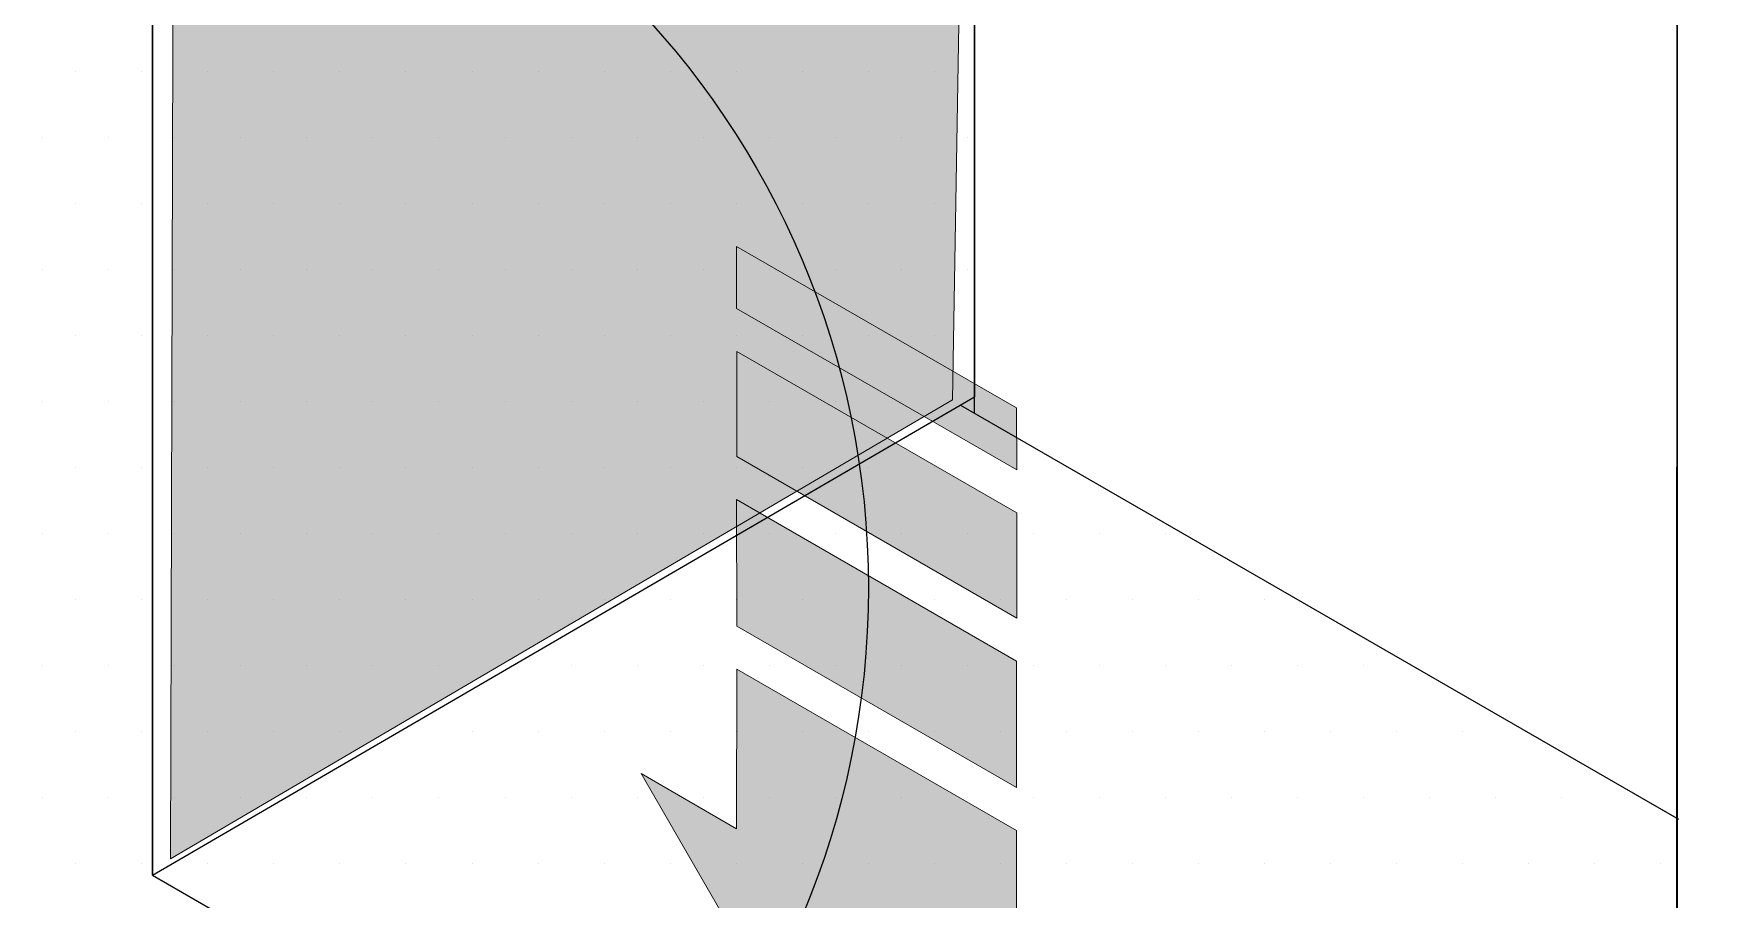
# Model space of a CAD drawing. Extents: x -1279 to 5791, y -3809 to 1769.
# Drawn here: x 1149.75 to 1184.03, y -2792.93 to -2775.22 of the extents above; entities that cross this region are included whole.
import ezdxf

# ---------------------------------------------------------------- set-up
doc = ezdxf.new("R2010")
doc.units = 0
doc.header["$MEASUREMENT"] = 0
for name, color, linetype, lineweight in [('.ATI-HATCH', 7, 'Continuous', 0), ('G-ANNO-TTLB', 7, 'Continuous', 0), ('Layer 12', 7, 'Continuous', 0), ('TYVEK', 7, 'Continuous', 0)]:
    doc.layers.add(name, color=color, linetype=linetype, lineweight=lineweight)

# ---------------------------------------------------------------- blocks, each defined once
blk = doc.blocks.new('Block_78')
at = {"layer": '.ATI-HATCH'}
for points, knots in [([(1134.185, -2787.494), (1134.185, -2793.927), (1137.618, -2799.871), (1143.19, -2803.085), (1143.19, -2803.085), (1183.332, -2826.243), (1183.332, -2826.243), (1183.332, -2826.243), (1183.336, -2810.406), (1183.336, -2810.406), (1183.336, -2810.406), (1152.184, -2792.434), (1152.184, -2792.434), (1152.184, -2792.434), (1152.184, -2770.574), (1152.184, -2770.574), (1152.184, -2770.574), (1134.185, -2760.183), (1134.185, -2760.183), (1134.185, -2760.183), (1134.185, -2787.494), (1134.185, -2787.494)], [0, 0, 0, 0, 1, 1, 1, 2, 2, 2, 3, 3, 3, 4, 4, 4, 5, 5, 5, 6, 6, 6, 7, 7, 7, 7]), ([(1168.981, -2760.793), (1168.981, -2760.793), (1152.184, -2770.574), (1152.184, -2770.574), (1152.184, -2770.574), (1152.184, -2792.434), (1152.184, -2792.434), (1152.184, -2792.434), (1168.981, -2782.653), (1168.981, -2782.653), (1168.981, -2782.653), (1168.981, -2760.793), (1168.981, -2760.793)], [0, 0, 0, 0, 1, 1, 1, 2, 2, 2, 3, 3, 3, 4, 4, 4, 4]), ([(1183.342, -2791.27), (1183.342, -2791.27), (1168.694, -2782.82), (1168.694, -2782.82), (1168.694, -2782.82), (1152.184, -2792.434), (1152.184, -2792.434), (1152.184, -2792.434), (1183.336, -2810.406), (1183.336, -2810.406), (1183.336, -2810.406), (1183.342, -2791.27), (1183.342, -2791.27)], [0, 0, 0, 0, 1, 1, 1, 2, 2, 2, 3, 3, 3, 4, 4, 4, 4])]:
    blk.add_open_spline(points, degree=3, knots=knots, dxfattribs=at)
at = {"layer": '.ATI-HATCH', "color": 8, "lineweight": 0, "true_color": 0x808080}
for points in [[(1150.614, -2775.994), (1150.614, -2775.994), (1150.614, -2775.994), (1150.614, -2775.994)], [(1151.964, -2775.994), (1151.964, -2775.994), (1151.964, -2775.994), (1151.964, -2775.994)], [(1153.314, -2775.994), (1153.314, -2775.994), (1153.314, -2775.994), (1153.314, -2775.994)], [(1154.664, -2775.994), (1154.664, -2775.994), (1154.664, -2775.994), (1154.664, -2775.994)], [(1156.014, -2775.994), (1156.014, -2775.994), (1156.014, -2775.994), (1156.014, -2775.994)], [(1157.364, -2775.994), (1157.364, -2775.994), (1157.364, -2775.994), (1157.364, -2775.994)], [(1158.714, -2775.994), (1158.714, -2775.994), (1158.714, -2775.994), (1158.714, -2775.994)], [(1160.064, -2775.994), (1160.064, -2775.994), (1160.064, -2775.994), (1160.064, -2775.994)], [(1161.414, -2775.994), (1161.414, -2775.994), (1161.414, -2775.994), (1161.414, -2775.994)], [(1162.764, -2775.994), (1162.764, -2775.994), (1162.764, -2775.994), (1162.764, -2775.994)], [(1164.114, -2775.994), (1164.114, -2775.994), (1164.114, -2775.994), (1164.114, -2775.994)], [(1165.464, -2775.994), (1165.464, -2775.994), (1165.464, -2775.994), (1165.464, -2775.994)], [(1166.814, -2775.994), (1166.814, -2775.994), (1166.814, -2775.994), (1166.814, -2775.994)], [(1168.164, -2775.994), (1168.164, -2775.994), (1168.164, -2775.994), (1168.164, -2775.994)], [(1149.939, -2777.344), (1149.939, -2777.344), (1149.939, -2777.344), (1149.939, -2777.344)], [(1151.289, -2777.344), (1151.289, -2777.344), (1151.289, -2777.344), (1151.289, -2777.344)], [(1152.639, -2777.344), (1152.639, -2777.344), (1152.639, -2777.344), (1152.639, -2777.344)], [(1153.989, -2777.344), (1153.989, -2777.344), (1153.989, -2777.344), (1153.989, -2777.344)], [(1155.339, -2777.344), (1155.339, -2777.344), (1155.339, -2777.344), (1155.339, -2777.344)], [(1156.689, -2777.344), (1156.689, -2777.344), (1156.689, -2777.344), (1156.689, -2777.344)], [(1158.039, -2777.344), (1158.039, -2777.344), (1158.039, -2777.344), (1158.039, -2777.344)], [(1159.389, -2777.344), (1159.389, -2777.344), (1159.389, -2777.344), (1159.389, -2777.344)], [(1160.739, -2777.344), (1160.739, -2777.344), (1160.739, -2777.344), (1160.739, -2777.344)], [(1162.089, -2777.344), (1162.089, -2777.344), (1162.089, -2777.344), (1162.089, -2777.344)], [(1163.439, -2777.344), (1163.439, -2777.344), (1163.439, -2777.344), (1163.439, -2777.344)], [(1164.789, -2777.344), (1164.789, -2777.344), (1164.789, -2777.344), (1164.789, -2777.344)], [(1166.139, -2777.344), (1166.139, -2777.344), (1166.139, -2777.344), (1166.139, -2777.344)], [(1167.489, -2777.344), (1167.489, -2777.344), (1167.489, -2777.344), (1167.489, -2777.344)], [(1168.839, -2777.344), (1168.839, -2777.344), (1168.839, -2777.344), (1168.839, -2777.344)], [(1150.614, -2778.694), (1150.614, -2778.694), (1150.614, -2778.694), (1150.614, -2778.694)], [(1151.964, -2778.694), (1151.964, -2778.694), (1151.964, -2778.694), (1151.964, -2778.694)], [(1153.314, -2778.694), (1153.314, -2778.694), (1153.314, -2778.694), (1153.314, -2778.694)], [(1154.664, -2778.694), (1154.664, -2778.694), (1154.664, -2778.694), (1154.664, -2778.694)], [(1156.014, -2778.694), (1156.014, -2778.694), (1156.014, -2778.694), (1156.014, -2778.694)], [(1157.364, -2778.694), (1157.364, -2778.694), (1157.364, -2778.694), (1157.364, -2778.694)], [(1158.714, -2778.694), (1158.714, -2778.694), (1158.714, -2778.694), (1158.714, -2778.694)], [(1160.064, -2778.694), (1160.064, -2778.694), (1160.064, -2778.694), (1160.064, -2778.694)], [(1161.414, -2778.694), (1161.414, -2778.694), (1161.414, -2778.694), (1161.414, -2778.694)], [(1162.764, -2778.694), (1162.764, -2778.694), (1162.764, -2778.694), (1162.764, -2778.694)], [(1164.114, -2778.694), (1164.114, -2778.694), (1164.114, -2778.694), (1164.114, -2778.694)], [(1165.464, -2778.694), (1165.464, -2778.694), (1165.464, -2778.694), (1165.464, -2778.694)], [(1166.814, -2778.694), (1166.814, -2778.694), (1166.814, -2778.694), (1166.814, -2778.694)], [(1168.164, -2778.694), (1168.164, -2778.694), (1168.164, -2778.694), (1168.164, -2778.694)], [(1149.939, -2780.044), (1149.939, -2780.044), (1149.939, -2780.044), (1149.939, -2780.044)], [(1151.289, -2780.044), (1151.289, -2780.044), (1151.289, -2780.044), (1151.289, -2780.044)], [(1152.639, -2780.044), (1152.639, -2780.044), (1152.639, -2780.044), (1152.639, -2780.044)], [(1153.989, -2780.044), (1153.989, -2780.044), (1153.989, -2780.044), (1153.989, -2780.044)], [(1155.339, -2780.044), (1155.339, -2780.044), (1155.339, -2780.044), (1155.339, -2780.044)], [(1156.689, -2780.044), (1156.689, -2780.044), (1156.689, -2780.044), (1156.689, -2780.044)], [(1158.039, -2780.044), (1158.039, -2780.044), (1158.039, -2780.044), (1158.039, -2780.044)], [(1159.389, -2780.044), (1159.389, -2780.044), (1159.389, -2780.044), (1159.389, -2780.044)], [(1160.739, -2780.044), (1160.739, -2780.044), (1160.739, -2780.044), (1160.739, -2780.044)], [(1162.089, -2780.044), (1162.089, -2780.044), (1162.089, -2780.044), (1162.089, -2780.044)], [(1163.439, -2780.044), (1163.439, -2780.044), (1163.439, -2780.044), (1163.439, -2780.044)], [(1164.789, -2780.044), (1164.789, -2780.044), (1164.789, -2780.044), (1164.789, -2780.044)], [(1166.139, -2780.044), (1166.139, -2780.044), (1166.139, -2780.044), (1166.139, -2780.044)], [(1167.489, -2780.044), (1167.489, -2780.044), (1167.489, -2780.044), (1167.489, -2780.044)], [(1168.839, -2780.044), (1168.839, -2780.044), (1168.839, -2780.044), (1168.839, -2780.044)], [(1150.614, -2781.394), (1150.614, -2781.394), (1150.614, -2781.394), (1150.614, -2781.394)], [(1151.964, -2781.394), (1151.964, -2781.394), (1151.964, -2781.394), (1151.964, -2781.394)], [(1153.314, -2781.394), (1153.314, -2781.394), (1153.314, -2781.394), (1153.314, -2781.394)], [(1154.664, -2781.394), (1154.664, -2781.394), (1154.664, -2781.394), (1154.664, -2781.394)], [(1156.014, -2781.394), (1156.014, -2781.394), (1156.014, -2781.394), (1156.014, -2781.394)], [(1157.364, -2781.394), (1157.364, -2781.394), (1157.364, -2781.394), (1157.364, -2781.394)], [(1158.714, -2781.394), (1158.714, -2781.394), (1158.714, -2781.394), (1158.714, -2781.394)], [(1160.064, -2781.394), (1160.064, -2781.394), (1160.064, -2781.394), (1160.064, -2781.394)], [(1161.414, -2781.394), (1161.414, -2781.394), (1161.414, -2781.394), (1161.414, -2781.394)], [(1162.764, -2781.394), (1162.764, -2781.394), (1162.764, -2781.394), (1162.764, -2781.394)], [(1164.114, -2781.394), (1164.114, -2781.394), (1164.114, -2781.394), (1164.114, -2781.394)], [(1165.464, -2781.394), (1165.464, -2781.394), (1165.464, -2781.394), (1165.464, -2781.394)], [(1166.814, -2781.394), (1166.814, -2781.394), (1166.814, -2781.394), (1166.814, -2781.394)], [(1168.164, -2781.394), (1168.164, -2781.394), (1168.164, -2781.394), (1168.164, -2781.394)], [(1149.939, -2782.744), (1149.939, -2782.744), (1149.939, -2782.744), (1149.939, -2782.744)], [(1151.289, -2782.744), (1151.289, -2782.744), (1151.289, -2782.744), (1151.289, -2782.744)], [(1152.639, -2782.744), (1152.639, -2782.744), (1152.639, -2782.744), (1152.639, -2782.744)], [(1153.989, -2782.744), (1153.989, -2782.744), (1153.989, -2782.744), (1153.989, -2782.744)], [(1155.339, -2782.744), (1155.339, -2782.744), (1155.339, -2782.744), (1155.339, -2782.744)], [(1156.689, -2782.744), (1156.689, -2782.744), (1156.689, -2782.744), (1156.689, -2782.744)], [(1158.039, -2782.744), (1158.039, -2782.744), (1158.039, -2782.744), (1158.039, -2782.744)], [(1159.389, -2782.744), (1159.389, -2782.744), (1159.389, -2782.744), (1159.389, -2782.744)], [(1160.739, -2782.744), (1160.739, -2782.744), (1160.739, -2782.744), (1160.739, -2782.744)], [(1162.089, -2782.744), (1162.089, -2782.744), (1162.089, -2782.744), (1162.089, -2782.744)], [(1163.439, -2782.744), (1163.439, -2782.744), (1163.439, -2782.744), (1163.439, -2782.744)], [(1164.789, -2782.744), (1164.789, -2782.744), (1164.789, -2782.744), (1164.789, -2782.744)], [(1166.139, -2782.744), (1166.139, -2782.744), (1166.139, -2782.744), (1166.139, -2782.744)], [(1167.489, -2782.744), (1167.489, -2782.744), (1167.489, -2782.744), (1167.489, -2782.744)], [(1150.614, -2784.094), (1150.614, -2784.094), (1150.614, -2784.094), (1150.614, -2784.094)], [(1151.964, -2784.094), (1151.964, -2784.094), (1151.964, -2784.094), (1151.964, -2784.094)], [(1153.314, -2784.094), (1153.314, -2784.094), (1153.314, -2784.094), (1153.314, -2784.094)], [(1154.664, -2784.094), (1154.664, -2784.094), (1154.664, -2784.094), (1154.664, -2784.094)], [(1156.014, -2784.094), (1156.014, -2784.094), (1156.014, -2784.094), (1156.014, -2784.094)], [(1157.364, -2784.094), (1157.364, -2784.094), (1157.364, -2784.094), (1157.364, -2784.094)], [(1158.714, -2784.094), (1158.714, -2784.094), (1158.714, -2784.094), (1158.714, -2784.094)], [(1160.064, -2784.094), (1160.064, -2784.094), (1160.064, -2784.094), (1160.064, -2784.094)], [(1161.414, -2784.094), (1161.414, -2784.094), (1161.414, -2784.094), (1161.414, -2784.094)], [(1162.764, -2784.094), (1162.764, -2784.094), (1162.764, -2784.094), (1162.764, -2784.094)], [(1164.114, -2784.094), (1164.114, -2784.094), (1164.114, -2784.094), (1164.114, -2784.094)], [(1165.464, -2784.094), (1165.464, -2784.094), (1165.464, -2784.094), (1165.464, -2784.094)], [(1166.814, -2784.094), (1166.814, -2784.094), (1166.814, -2784.094), (1166.814, -2784.094)], [(1168.164, -2784.094), (1168.164, -2784.094), (1168.164, -2784.094), (1168.164, -2784.094)], [(1169.514, -2784.094), (1169.514, -2784.094), (1169.514, -2784.094), (1169.514, -2784.094)], [(1170.864, -2784.094), (1170.864, -2784.094), (1170.864, -2784.094), (1170.864, -2784.094)], [(1149.939, -2785.444), (1149.939, -2785.444), (1149.939, -2785.444), (1149.939, -2785.444)], [(1151.289, -2785.444), (1151.289, -2785.444), (1151.289, -2785.444), (1151.289, -2785.444)], [(1152.639, -2785.444), (1152.639, -2785.444), (1152.639, -2785.444), (1152.639, -2785.444)], [(1153.989, -2785.444), (1153.989, -2785.444), (1153.989, -2785.444), (1153.989, -2785.444)], [(1155.339, -2785.444), (1155.339, -2785.444), (1155.339, -2785.444), (1155.339, -2785.444)], [(1156.689, -2785.444), (1156.689, -2785.444), (1156.689, -2785.444), (1156.689, -2785.444)], [(1158.039, -2785.444), (1158.039, -2785.444), (1158.039, -2785.444), (1158.039, -2785.444)], [(1159.389, -2785.444), (1159.389, -2785.444), (1159.389, -2785.444), (1159.389, -2785.444)], [(1160.739, -2785.444), (1160.739, -2785.444), (1160.739, -2785.444), (1160.739, -2785.444)], [(1162.089, -2785.444), (1162.089, -2785.444), (1162.089, -2785.444), (1162.089, -2785.444)], [(1163.439, -2785.444), (1163.439, -2785.444), (1163.439, -2785.444), (1163.439, -2785.444)], [(1164.789, -2785.444), (1164.789, -2785.444), (1164.789, -2785.444), (1164.789, -2785.444)], [(1166.139, -2785.444), (1166.139, -2785.444), (1166.139, -2785.444), (1166.139, -2785.444)], [(1167.489, -2785.444), (1167.489, -2785.444), (1167.489, -2785.444), (1167.489, -2785.444)], [(1168.839, -2785.444), (1168.839, -2785.444), (1168.839, -2785.444), (1168.839, -2785.444)], [(1170.189, -2785.444), (1170.189, -2785.444), (1170.189, -2785.444), (1170.189, -2785.444)], [(1171.539, -2785.444), (1171.539, -2785.444), (1171.539, -2785.444), (1171.539, -2785.444)], [(1172.889, -2785.444), (1172.889, -2785.444), (1172.889, -2785.444), (1172.889, -2785.444)], [(1150.614, -2786.794), (1150.614, -2786.794), (1150.614, -2786.794), (1150.614, -2786.794)], [(1151.964, -2786.794), (1151.964, -2786.794), (1151.964, -2786.794), (1151.964, -2786.794)], [(1153.314, -2786.794), (1153.314, -2786.794), (1153.314, -2786.794), (1153.314, -2786.794)], [(1154.664, -2786.794), (1154.664, -2786.794), (1154.664, -2786.794), (1154.664, -2786.794)], [(1156.014, -2786.794), (1156.014, -2786.794), (1156.014, -2786.794), (1156.014, -2786.794)], [(1157.364, -2786.794), (1157.364, -2786.794), (1157.364, -2786.794), (1157.364, -2786.794)], [(1158.714, -2786.794), (1158.714, -2786.794), (1158.714, -2786.794), (1158.714, -2786.794)], [(1160.064, -2786.794), (1160.064, -2786.794), (1160.064, -2786.794), (1160.064, -2786.794)], [(1161.414, -2786.794), (1161.414, -2786.794), (1161.414, -2786.794), (1161.414, -2786.794)], [(1162.764, -2786.794), (1162.764, -2786.794), (1162.764, -2786.794), (1162.764, -2786.794)], [(1164.114, -2786.794), (1164.114, -2786.794), (1164.114, -2786.794), (1164.114, -2786.794)], [(1165.464, -2786.794), (1165.464, -2786.794), (1165.464, -2786.794), (1165.464, -2786.794)], [(1166.814, -2786.794), (1166.814, -2786.794), (1166.814, -2786.794), (1166.814, -2786.794)], [(1168.164, -2786.794), (1168.164, -2786.794), (1168.164, -2786.794), (1168.164, -2786.794)], [(1169.514, -2786.794), (1169.514, -2786.794), (1169.514, -2786.794), (1169.514, -2786.794)], [(1170.864, -2786.794), (1170.864, -2786.794), (1170.864, -2786.794), (1170.864, -2786.794)], [(1172.214, -2786.794), (1172.214, -2786.794), (1172.214, -2786.794), (1172.214, -2786.794)], [(1173.564, -2786.794), (1173.564, -2786.794), (1173.564, -2786.794), (1173.564, -2786.794)], [(1174.914, -2786.794), (1174.914, -2786.794), (1174.914, -2786.794), (1174.914, -2786.794)], [(1149.939, -2788.144), (1149.939, -2788.144), (1149.939, -2788.144), (1149.939, -2788.144)], [(1151.289, -2788.144), (1151.289, -2788.144), (1151.289, -2788.144), (1151.289, -2788.144)], [(1152.639, -2788.144), (1152.639, -2788.144), (1152.639, -2788.144), (1152.639, -2788.144)], [(1153.989, -2788.144), (1153.989, -2788.144), (1153.989, -2788.144), (1153.989, -2788.144)], [(1155.339, -2788.144), (1155.339, -2788.144), (1155.339, -2788.144), (1155.339, -2788.144)], [(1156.689, -2788.144), (1156.689, -2788.144), (1156.689, -2788.144), (1156.689, -2788.144)], [(1158.039, -2788.144), (1158.039, -2788.144), (1158.039, -2788.144), (1158.039, -2788.144)], [(1159.389, -2788.144), (1159.389, -2788.144), (1159.389, -2788.144), (1159.389, -2788.144)], [(1160.739, -2788.144), (1160.739, -2788.144), (1160.739, -2788.144), (1160.739, -2788.144)], [(1162.089, -2788.144), (1162.089, -2788.144), (1162.089, -2788.144), (1162.089, -2788.144)], [(1163.439, -2788.144), (1163.439, -2788.144), (1163.439, -2788.144), (1163.439, -2788.144)], [(1164.789, -2788.144), (1164.789, -2788.144), (1164.789, -2788.144), (1164.789, -2788.144)], [(1166.139, -2788.144), (1166.139, -2788.144), (1166.139, -2788.144), (1166.139, -2788.144)], [(1167.489, -2788.144), (1167.489, -2788.144), (1167.489, -2788.144), (1167.489, -2788.144)], [(1168.839, -2788.144), (1168.839, -2788.144), (1168.839, -2788.144), (1168.839, -2788.144)], [(1170.189, -2788.144), (1170.189, -2788.144), (1170.189, -2788.144), (1170.189, -2788.144)], [(1171.539, -2788.144), (1171.539, -2788.144), (1171.539, -2788.144), (1171.539, -2788.144)], [(1172.889, -2788.144), (1172.889, -2788.144), (1172.889, -2788.144), (1172.889, -2788.144)], [(1174.239, -2788.144), (1174.239, -2788.144), (1174.239, -2788.144), (1174.239, -2788.144)], [(1175.589, -2788.144), (1175.589, -2788.144), (1175.589, -2788.144), (1175.589, -2788.144)], [(1176.939, -2788.144), (1176.939, -2788.144), (1176.939, -2788.144), (1176.939, -2788.144)], [(1150.614, -2789.494), (1150.614, -2789.494), (1150.614, -2789.494), (1150.614, -2789.494)], [(1151.964, -2789.494), (1151.964, -2789.494), (1151.964, -2789.494), (1151.964, -2789.494)], [(1153.314, -2789.494), (1153.314, -2789.494), (1153.314, -2789.494), (1153.314, -2789.494)], [(1154.664, -2789.494), (1154.664, -2789.494), (1154.664, -2789.494), (1154.664, -2789.494)], [(1156.014, -2789.494), (1156.014, -2789.494), (1156.014, -2789.494), (1156.014, -2789.494)], [(1157.364, -2789.494), (1157.364, -2789.494), (1157.364, -2789.494), (1157.364, -2789.494)], [(1158.714, -2789.494), (1158.714, -2789.494), (1158.714, -2789.494), (1158.714, -2789.494)], [(1160.064, -2789.494), (1160.064, -2789.494), (1160.064, -2789.494), (1160.064, -2789.494)], [(1161.414, -2789.494), (1161.414, -2789.494), (1161.414, -2789.494), (1161.414, -2789.494)], [(1162.764, -2789.494), (1162.764, -2789.494), (1162.764, -2789.494), (1162.764, -2789.494)], [(1164.114, -2789.494), (1164.114, -2789.494), (1164.114, -2789.494), (1164.114, -2789.494)], [(1165.464, -2789.494), (1165.464, -2789.494), (1165.464, -2789.494), (1165.464, -2789.494)], [(1166.814, -2789.494), (1166.814, -2789.494), (1166.814, -2789.494), (1166.814, -2789.494)], [(1168.164, -2789.494), (1168.164, -2789.494), (1168.164, -2789.494), (1168.164, -2789.494)], [(1169.514, -2789.494), (1169.514, -2789.494), (1169.514, -2789.494), (1169.514, -2789.494)], [(1170.864, -2789.494), (1170.864, -2789.494), (1170.864, -2789.494), (1170.864, -2789.494)], [(1172.214, -2789.494), (1172.214, -2789.494), (1172.214, -2789.494), (1172.214, -2789.494)], [(1173.564, -2789.494), (1173.564, -2789.494), (1173.564, -2789.494), (1173.564, -2789.494)], [(1174.914, -2789.494), (1174.914, -2789.494), (1174.914, -2789.494), (1174.914, -2789.494)], [(1176.264, -2789.494), (1176.264, -2789.494), (1176.264, -2789.494), (1176.264, -2789.494)], [(1177.614, -2789.494), (1177.614, -2789.494), (1177.614, -2789.494), (1177.614, -2789.494)], [(1178.964, -2789.494), (1178.964, -2789.494), (1178.964, -2789.494), (1178.964, -2789.494)], [(1149.939, -2790.844), (1149.939, -2790.844), (1149.939, -2790.844), (1149.939, -2790.844)], [(1151.289, -2790.844), (1151.289, -2790.844), (1151.289, -2790.844), (1151.289, -2790.844)], [(1152.639, -2790.844), (1152.639, -2790.844), (1152.639, -2790.844), (1152.639, -2790.844)], [(1153.989, -2790.844), (1153.989, -2790.844), (1153.989, -2790.844), (1153.989, -2790.844)], [(1155.339, -2790.844), (1155.339, -2790.844), (1155.339, -2790.844), (1155.339, -2790.844)], [(1156.689, -2790.844), (1156.689, -2790.844), (1156.689, -2790.844), (1156.689, -2790.844)], [(1158.039, -2790.844), (1158.039, -2790.844), (1158.039, -2790.844), (1158.039, -2790.844)], [(1159.389, -2790.844), (1159.389, -2790.844), (1159.389, -2790.844), (1159.389, -2790.844)], [(1160.739, -2790.844), (1160.739, -2790.844), (1160.739, -2790.844), (1160.739, -2790.844)], [(1162.089, -2790.844), (1162.089, -2790.844), (1162.089, -2790.844), (1162.089, -2790.844)], [(1163.439, -2790.844), (1163.439, -2790.844), (1163.439, -2790.844), (1163.439, -2790.844)], [(1164.789, -2790.844), (1164.789, -2790.844), (1164.789, -2790.844), (1164.789, -2790.844)], [(1166.139, -2790.844), (1166.139, -2790.844), (1166.139, -2790.844), (1166.139, -2790.844)], [(1167.489, -2790.844), (1167.489, -2790.844), (1167.489, -2790.844), (1167.489, -2790.844)], [(1168.839, -2790.844), (1168.839, -2790.844), (1168.839, -2790.844), (1168.839, -2790.844)], [(1170.189, -2790.844), (1170.189, -2790.844), (1170.189, -2790.844), (1170.189, -2790.844)], [(1171.539, -2790.844), (1171.539, -2790.844), (1171.539, -2790.844), (1171.539, -2790.844)], [(1172.889, -2790.844), (1172.889, -2790.844), (1172.889, -2790.844), (1172.889, -2790.844)], [(1174.239, -2790.844), (1174.239, -2790.844), (1174.239, -2790.844), (1174.239, -2790.844)], [(1175.589, -2790.844), (1175.589, -2790.844), (1175.589, -2790.844), (1175.589, -2790.844)], [(1176.939, -2790.844), (1176.939, -2790.844), (1176.939, -2790.844), (1176.939, -2790.844)], [(1178.289, -2790.844), (1178.289, -2790.844), (1178.289, -2790.844), (1178.289, -2790.844)], [(1179.639, -2790.844), (1179.639, -2790.844), (1179.639, -2790.844), (1179.639, -2790.844)], [(1180.989, -2790.844), (1180.989, -2790.844), (1180.989, -2790.844), (1180.989, -2790.844)], [(1182.339, -2790.844), (1182.339, -2790.844), (1182.339, -2790.844), (1182.339, -2790.844)], [(1150.614, -2792.194), (1150.614, -2792.194), (1150.614, -2792.194), (1150.614, -2792.194)], [(1151.964, -2792.194), (1151.964, -2792.194), (1151.964, -2792.194), (1151.964, -2792.194)], [(1153.314, -2792.194), (1153.314, -2792.194), (1153.314, -2792.194), (1153.314, -2792.194)], [(1154.664, -2792.194), (1154.664, -2792.194), (1154.664, -2792.194), (1154.664, -2792.194)], [(1156.014, -2792.194), (1156.014, -2792.194), (1156.014, -2792.194), (1156.014, -2792.194)], [(1157.364, -2792.194), (1157.364, -2792.194), (1157.364, -2792.194), (1157.364, -2792.194)], [(1158.714, -2792.194), (1158.714, -2792.194), (1158.714, -2792.194), (1158.714, -2792.194)], [(1160.064, -2792.194), (1160.064, -2792.194), (1160.064, -2792.194), (1160.064, -2792.194)], [(1161.414, -2792.194), (1161.414, -2792.194), (1161.414, -2792.194), (1161.414, -2792.194)], [(1162.764, -2792.194), (1162.764, -2792.194), (1162.764, -2792.194), (1162.764, -2792.194)], [(1164.114, -2792.194), (1164.114, -2792.194), (1164.114, -2792.194), (1164.114, -2792.194)], [(1165.464, -2792.194), (1165.464, -2792.194), (1165.464, -2792.194), (1165.464, -2792.194)], [(1166.814, -2792.194), (1166.814, -2792.194), (1166.814, -2792.194), (1166.814, -2792.194)], [(1168.164, -2792.194), (1168.164, -2792.194), (1168.164, -2792.194), (1168.164, -2792.194)], [(1169.514, -2792.194), (1169.514, -2792.194), (1169.514, -2792.194), (1169.514, -2792.194)], [(1170.864, -2792.194), (1170.864, -2792.194), (1170.864, -2792.194), (1170.864, -2792.194)], [(1172.214, -2792.194), (1172.214, -2792.194), (1172.214, -2792.194), (1172.214, -2792.194)], [(1173.564, -2792.194), (1173.564, -2792.194), (1173.564, -2792.194), (1173.564, -2792.194)], [(1174.914, -2792.194), (1174.914, -2792.194), (1174.914, -2792.194), (1174.914, -2792.194)], [(1176.264, -2792.194), (1176.264, -2792.194), (1176.264, -2792.194), (1176.264, -2792.194)], [(1177.614, -2792.194), (1177.614, -2792.194), (1177.614, -2792.194), (1177.614, -2792.194)], [(1178.964, -2792.194), (1178.964, -2792.194), (1178.964, -2792.194), (1178.964, -2792.194)], [(1180.314, -2792.194), (1180.314, -2792.194), (1180.314, -2792.194), (1180.314, -2792.194)], [(1181.664, -2792.194), (1181.664, -2792.194), (1181.664, -2792.194), (1181.664, -2792.194)], [(1183.014, -2792.194), (1183.014, -2792.194), (1183.014, -2792.194), (1183.014, -2792.194)]]:
    blk.add_open_spline(points, degree=3, dxfattribs=at)
blk = doc.blocks.new('Block_330')
at = {"layer": 'Layer 12', "true_color": 0x000000, "transparency": 33554687}
h = blk.add_hatch(color=18, dxfattribs=at)
h.dxf.hatch_style = 2
h.paths.add_polyline_path([(1169.844, -2782.878), (1164.123, -2779.575), (1164.123, -2780.843), (1169.846, -2784.144)])
h = blk.add_hatch(color=18, dxfattribs=at)
h.dxf.hatch_style = 2
h.paths.add_polyline_path([(1169.846, -2785.026), (1164.125, -2781.723), (1164.125, -2783.871), (1169.846, -2787.176)])
h = blk.add_hatch(color=18, dxfattribs=at)
h.dxf.hatch_style = 2
h.paths.add_polyline_path([(1169.844, -2788.055), (1164.123, -2784.752), (1164.125, -2787.341), (1169.844, -2790.644)])
h = blk.add_hatch(color=18, dxfattribs=at)
h.dxf.hatch_style = 2
h.paths.add_polyline_path([(1169.844, -2791.524), (1169.844, -2794.786), (1171.799, -2795.915), (1166.984, -2798.693), (1162.171, -2790.356), (1164.123, -2791.485), (1164.125, -2788.223)])
at = {"layer": 'Layer 12'}
for points in [[(1169.844, -2782.878), (1164.123, -2779.575), (1164.123, -2780.843), (1169.846, -2784.144)], [(1169.846, -2785.026), (1164.125, -2781.723), (1164.125, -2783.871), (1169.846, -2787.176)], [(1169.844, -2788.055), (1164.123, -2784.752), (1164.125, -2787.341), (1169.844, -2790.644)], [(1169.844, -2791.524), (1169.844, -2794.786), (1171.799, -2795.915), (1166.984, -2798.693), (1162.171, -2790.356), (1164.123, -2791.485), (1164.125, -2788.223)]]:
    blk.add_lwpolyline(points, close=True, dxfattribs=at)
blk = doc.blocks.new('Block_326')
at = {"layer": 'Layer 12'}
blk.add_lwpolyline([(1183.351, -2800.584), (1141.208, -2800.584), (1141.208, -2712.945), (1183.351, -2712.945)], close=True, dxfattribs=at)
blk.add_blockref('Block_330', (0, 0), dxfattribs=at)
blk = doc.blocks.new('Block_325')
at = {"layer": 'Layer 12'}
blk.add_lwpolyline([(1183.351, -2800.584), (1141.208, -2800.584), (1141.208, -2712.945), (1183.351, -2712.945)], close=True, dxfattribs=at)
blk.add_blockref('Block_326', (0, 0), dxfattribs=at)

msp = doc.modelspace()

# ---------------------------------------------------------------- hatches: boundary and pattern name
at = {"layer": 'G-ANNO-TTLB', "true_color": 0xff00ff, "transparency": 33554687}
h = msp.add_hatch(color=6, dxfattribs=at)
edge = h.paths.add_edge_path()
edge.add_spline(control_points=[(1773.018, -3692.604), (1773.018, -3692.604), (-1156.5, -3692.604), (-1156.5, -3692.604), (-1156.5, -3692.604), (-1156.5, -1235.604), (-1156.5, -1235.604), (-1156.5, -1235.604), (1773.018, -1235.604), (1773.018, -1235.604), (1773.018, -1235.604), (1773.018, -3692.604), (1773.018, -3692.604)], knot_values=[0, 0, 0, 0, 1, 1, 1, 2, 2, 2, 3, 3, 3, 4, 4, 4, 4], degree=3, periodic=0)
edge = h.paths.add_edge_path()
edge.add_spline(control_points=[(-1147.5, -1244.604), (-1147.5, -1244.604), (-1147.5, -3683.604), (-1147.5, -3683.604), (-1147.5, -3683.604), (1764.018, -3683.604), (1764.018, -3683.604), (1764.018, -3683.604), (1764.018, -1244.604), (1764.018, -1244.604), (1764.018, -1244.604), (-1147.5, -1244.604), (-1147.5, -1244.604)], knot_values=[0, 0, 0, 0, 1, 1, 1, 2, 2, 2, 3, 3, 3, 4, 4, 4, 4], degree=3, periodic=0)
edge.add_line((-1147.5, -1244.604), (-1147.5, -1244.604))
at = {"layer": 'Layer 12', "true_color": 0x808080, "transparency": 33554457}
h = msp.add_hatch(color=8, dxfattribs=at)
h.dxf.hatch_style = 2
h.paths.add_polyline_path([(1168.903, -2760.873), (1152.612, -2770.691), (1152.552, -2792.102), (1168.532, -2782.712)])

# ---------------------------------------------------------------- linework, layer by layer
at = {"layer": 'G-ANNO-TTLB'}
for points in [[(1773.018, -3692.604), (1773.018, -3692.604), (-1156.5, -3692.604), (-1156.5, -3692.604), (-1156.5, -3692.604), (-1156.5, -1235.604), (-1156.5, -1235.604), (-1156.5, -1235.604), (1773.018, -1235.604), (1773.018, -1235.604), (1773.018, -1235.604), (1773.018, -3692.604), (1773.018, -3692.604)], [(-1147.5, -1244.604), (-1147.5, -1244.604), (-1147.5, -3683.604), (-1147.5, -3683.604), (-1147.5, -3683.604), (1764.018, -3683.604), (1764.018, -3683.604), (1764.018, -3683.604), (1764.018, -1244.604), (1764.018, -1244.604), (1764.018, -1244.604), (-1147.5, -1244.604), (-1147.5, -1244.604)]]:
    msp.add_open_spline(points, degree=3, knots=[0, 0, 0, 0, 1, 1, 1, 2, 2, 2, 3, 3, 3, 4, 4, 4, 4], dxfattribs=at)
at = {"layer": 'Layer 12'}
msp.add_lwpolyline([(1168.903, -2760.873), (1152.612, -2770.691), (1152.552, -2792.102), (1168.532, -2782.712)], close=True, dxfattribs=at)
at = {"layer": 'TYVEK', "color": 18, "lineweight": 25, "true_color": 0x000000}
for p, q in [((1152.184, -2792.434), (1152.184, -2675.428)), ((1168.981, -2782.985), (1168.981, -2685.272)), ((1183.32, -2864.641), (1183.37, -2693.705)), ((1152.184, -2792.434), (1183.37, -2810.426))]:
    msp.add_line(p, q, dxfattribs=at)
at = {"layer": 'TYVEK', "color": 4, "lineweight": 25, "true_color": 0x00ffff}
for p, q in [((1168.981, -2760.793), (1168.981, -2782.653)), ((1152.184, -2770.574), (1152.184, -2792.434)), ((1152.184, -2792.434), (1168.981, -2782.653)), ((1168.697, -2782.821), (1183.37, -2791.287)), ((1152.184, -2792.434), (1183.37, -2810.425))]:
    msp.add_line(p, q, dxfattribs=at)
at = {"layer": 'TYVEK', "color": 18, "lineweight": 25, "true_color": 0x000000}
msp.add_circle((1149.567, -2786.56), 17.248, dxfattribs=at)

# ---------------------------------------------------------------- block references
at = {"layer": '.ATI-HATCH'}
msp.add_blockref('Block_78', (0, 0), dxfattribs=at)
at = {"layer": 'Layer 12'}
msp.add_blockref('Block_325', (0, 0), dxfattribs=at)

doc.saveas('drawing.dxf')
